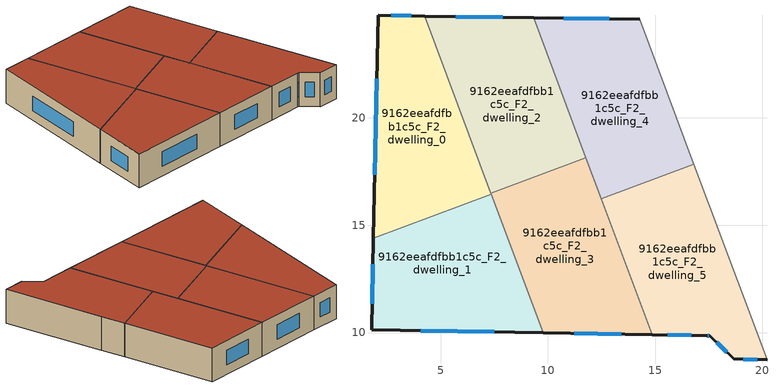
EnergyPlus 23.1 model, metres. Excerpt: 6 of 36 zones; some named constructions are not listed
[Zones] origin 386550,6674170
9162eeafdfbb1c5c_F2_dwelling_0
 floor to 9162eeafdfbb1c5c_F1_dwelling_0 (EU_floor_Construction): 4.26,24.75 7.36,16.45 1.87,14.39 2.09,24.79 z6
 wall outside (EU_wall_Construction): 4.26,24.75 2.09,24.79 1.87,14.39 z6:9
 wall to 9162eeafdfbb1c5c_F2_dwelling_1 (EU_wall_Construction): 1.87,14.39 7.36,16.45 z6:9
 wall to 9162eeafdfbb1c5c_F2_dwelling_2 (EU_wall_Construction): 7.34,16.5 4.26,24.75 z6:9
 wall to 9162eeafdfbb1c5c_F2_dwelling_3 (EU_wall_Construction): 7.36,16.45 7.34,16.5 z6:9
 window (EU_Window_Construction): 2.02,21.82 1.93,17.36 / 3.64,24.76 2.71,24.78 z6.86:8.14
 roof outside (EU_roof_Construction): 7.36,16.45 4.26,24.75 2.09,24.79 1.87,14.39 z9
9162eeafdfbb1c5c_F2_dwelling_1
 floor to 9162eeafdfbb1c5c_F1_dwelling_1 (EU_floor_Construction): 7.36,16.45 9.78,9.99 1.78,10.13 1.87,14.39 z6
 wall outside (EU_wall_Construction): 1.87,14.39 1.78,10.13 9.78,9.99 z6:9
 wall to 9162eeafdfbb1c5c_F2_dwelling_3 (EU_wall_Construction): 9.78,9.99 7.36,16.45 z6:9
 window (EU_Window_Construction): 1.84,13.18 1.81,11.35 / 4.07,10.09 7.5,10.03 z6.86:8.14
 roof outside (EU_roof_Construction): 9.78,9.99 7.36,16.45 1.87,14.39 1.78,10.13 z9
9162eeafdfbb1c5c_F2_dwelling_2
 floor to 9162eeafdfbb1c5c_F1_dwelling_2 (EU_floor_Construction): 9.34,24.67 11.78,18.16 7.34,16.5 4.26,24.75 z6
 wall outside (EU_wall_Construction): 9.34,24.67 4.26,24.75 z6:9
 wall to 9162eeafdfbb1c5c_F2_dwelling_3 (EU_wall_Construction): 7.34,16.5 11.78,18.16 z6:9
 wall to 9162eeafdfbb1c5c_F2_dwelling_4 (EU_wall_Construction): 11.78,18.16 9.34,24.67 z6:9
 window (EU_Window_Construction): 7.89,24.69 5.71,24.73 z6.86:8.14
 roof outside (EU_roof_Construction): 11.78,18.16 9.34,24.67 4.26,24.75 7.34,16.5 z9
9162eeafdfbb1c5c_F2_dwelling_3
 floor to 9162eeafdfbb1c5c_F1_dwelling_3 (EU_floor_Construction): 11.78,18.16 14.86,9.91 9.78,9.99 7.34,16.5 z6
 wall outside (EU_wall_Construction): 9.78,9.99 14.86,9.91 z6:9
 wall to 9162eeafdfbb1c5c_F2_dwelling_5 (EU_wall_Construction): 14.86,9.91 12.5,16.23 z6:9
 wall to 9162eeafdfbb1c5c_F2_dwelling_4 (EU_wall_Construction): 12.5,16.23 11.78,18.16 z6:9
 window (EU_Window_Construction): 11.23,9.97 13.41,9.93 z6.86:8.14
 roof outside (EU_roof_Construction): 14.86,9.91 11.78,18.16 7.34,16.5 9.78,9.99 z9
9162eeafdfbb1c5c_F2_dwelling_4
 floor to 9162eeafdfbb1c5c_F1_dwelling_4 (EU_floor_Construction): 14.28,24.59 16.81,17.84 12.5,16.23 9.34,24.67 z6
 wall outside (EU_wall_Construction): 14.28,24.59 9.34,24.67 z6:9
 wall to 9162eeafdfbb1c5c_F2_dwelling_5 (EU_wall_Construction): 12.5,16.23 16.81,17.84 z6:9
 wall to 9162eeafdfbb1c5c_F2_dwelling_6 (EU_wall_Construction): 16.81,17.84 14.28,24.59 z6:9
 window (EU_Window_Construction): 12.87,24.61 10.75,24.65 z6.86:8.14
 roof outside (EU_roof_Construction): 16.81,17.84 14.28,24.59 9.34,24.67 12.5,16.23 z9
9162eeafdfbb1c5c_F2_dwelling_5
 floor to 9162eeafdfbb1c5c_F1_dwelling_5 (EU_floor_Construction): 16.81,17.84 20.21,8.74 18.66,8.77 17.55,9.86 17.41,9.86 14.86,9.91 12.5,16.23 z6
 wall outside (EU_wall_Construction): 14.86,9.91 17.41,9.86 17.55,9.86 18.66,8.77 20.21,8.74 z6:9
 wall to 9162eeafdfbb1c5c_F2_dwelling_7 (EU_wall_Construction): 20.21,8.74 17.47,16.06 z6:9
 wall to 9162eeafdfbb1c5c_F2_dwelling_6 (EU_wall_Construction): 17.47,16.06 16.81,17.84 z6:9
 window (EU_Window_Construction): 19.1,8.76 19.77,8.74 / 17.87,9.55 18.34,9.08 / 17.45,9.86 17.51,9.86 / 15.59,9.89 16.68,9.87 z6.86:8.14
 roof outside (EU_roof_Construction): 20.21,8.74 16.81,17.84 12.5,16.23 14.86,9.91 17.41,9.86 17.55,9.86 18.66,8.77 z9
[HVACTEMPLATE:THERMOSTAT] Constant Heating Setpoint=20; Constant Cooling Setpoint=50
EU_HeatOnly_9162eeafdfbb1c5c_F0_dwelling_0; EU_HeatOnly_9162eeafdfbb1c5c_F0_dwelling_1; EU_HeatOnly_9162eeafdfbb1c5c_F0_dwelling_2; EU_HeatOnly_9162eeafdfbb1c5c_F0_dwelling_3; EU_HeatOnly_9162eeafdfbb1c5c_F0_dwelling_4; EU_HeatOnly_9162eeafdfbb1c5c_F0_dwelling_5; EU_HeatOnly_9162eeafdfbb1c5c_F0_dwelling_6; EU_HeatOnly_9162eeafdfbb1c5c_F0_dwelling_7; EU_HeatOnly_9162eeafdfbb1c5c_F0_dwelling_8; EU_HeatOnly_9162eeafdfbb1c5c_F0_dwelling_9; EU_HeatOnly_9162eeafdfbb1c5c_F0_dwelling_10; EU_HeatOnly_9162eeafdfbb1c5c_F0_dwelling_11; EU_HeatOnly_9162eeafdfbb1c5c_F1_dwelling_0; EU_HeatOnly_9162eeafdfbb1c5c_F1_dwelling_1; EU_HeatOnly_9162eeafdfbb1c5c_F1_dwelling_2; EU_HeatOnly_9162eeafdfbb1c5c_F1_dwelling_3; EU_HeatOnly_9162eeafdfbb1c5c_F1_dwelling_4; EU_HeatOnly_9162eeafdfbb1c5c_F1_dwelling_5; EU_HeatOnly_9162eeafdfbb1c5c_F1_dwelling_6; EU_HeatOnly_9162eeafdfbb1c5c_F1_dwelling_7; EU_HeatOnly_9162eeafdfbb1c5c_F1_dwelling_8; EU_HeatOnly_9162eeafdfbb1c5c_F1_dwelling_9; EU_HeatOnly_9162eeafdfbb1c5c_F1_dwelling_10; EU_HeatOnly_9162eeafdfbb1c5c_F1_dwelling_11; EU_HeatOnly_9162eeafdfbb1c5c_F2_dwelling_0; EU_HeatOnly_9162eeafdfbb1c5c_F2_dwelling_1; EU_HeatOnly_9162eeafdfbb1c5c_F2_dwelling_2; EU_HeatOnly_9162eeafdfbb1c5c_F2_dwelling_3; EU_HeatOnly_9162eeafdfbb1c5c_F2_dwelling_4; EU_HeatOnly_9162eeafdfbb1c5c_F2_dwelling_5; EU_HeatOnly_9162eeafdfbb1c5c_F2_dwelling_6; EU_HeatOnly_9162eeafdfbb1c5c_F2_dwelling_7; EU_HeatOnly_9162eeafdfbb1c5c_F2_dwelling_8; EU_HeatOnly_9162eeafdfbb1c5c_F2_dwelling_9; EU_HeatOnly_9162eeafdfbb1c5c_F2_dwelling_10; EU_HeatOnly_9162eeafdfbb1c5c_F2_dwelling_11
[SCHEDULE:CONSTANT]
Name | Hourly Value
EU_AlwaysOn | 1
EU_CoolingOff | 0
[SCHEDULE:FILE] Column Number=1; Rows to Skip at Top=0; Number of Hours of Data=8760; Column Separator=Comma; Interpolate to Timestep=No; Minutes per Item=60; Adjust Schedule for Daylight Savings=Yes
Name | File
EU_Step8_GainSchedule_9162eeafdfbb1c5c_F1_dwelling_10_f000 | ../../schedules/9162eeafdfbb1c5c/9162eeafdfbb1c5c_F1_dwelling_10_f000_gain.csv
EU_Step8_GainSchedule_9162eeafdfbb1c5c_F1_dwelling_11_f000 | ../../schedules/9162eeafdfbb1c5c/9162eeafdfbb1c5c_F1_dwelling_11_f000_gain.csv
EU_Step8_GainSchedule_9162eeafdfbb1c5c_F2_dwelling_0_f000 | ../../schedules/9162eeafdfbb1c5c/9162eeafdfbb1c5c_F2_dwelling_0_f000_gain.csv
EU_Step8_GainSchedule_9162eeafdfbb1c5c_F2_dwelling_1_f000 | ../../schedules/9162eeafdfbb1c5c/9162eeafdfbb1c5c_F2_dwelling_1_f000_gain.csv
EU_Step8_GainSchedule_9162eeafdfbb1c5c_F2_dwelling_2_f000 | ../../schedules/9162eeafdfbb1c5c/9162eeafdfbb1c5c_F2_dwelling_2_f000_gain.csv
EU_Step8_GainSchedule_9162eeafdfbb1c5c_F2_dwelling_3_f000 | ../../schedules/9162eeafdfbb1c5c/9162eeafdfbb1c5c_F2_dwelling_3_f000_gain.csv
EU_Step8_GainSchedule_9162eeafdfbb1c5c_F2_dwelling_4_f000 | ../../schedules/9162eeafdfbb1c5c/9162eeafdfbb1c5c_F2_dwelling_4_f000_gain.csv
EU_Step8_GainSchedule_9162eeafdfbb1c5c_F2_dwelling_5_f000 | ../../schedules/9162eeafdfbb1c5c/9162eeafdfbb1c5c_F2_dwelling_5_f000_gain.csv
EU_Step8_GainSchedule_9162eeafdfbb1c5c_F2_dwelling_6_f000 | ../../schedules/9162eeafdfbb1c5c/9162eeafdfbb1c5c_F2_dwelling_6_f000_gain.csv
EU_Step8_GainSchedule_9162eeafdfbb1c5c_F2_dwelling_7_f000 | ../../schedules/9162eeafdfbb1c5c/9162eeafdfbb1c5c_F2_dwelling_7_f000_gain.csv
EU_Step8_GainSchedule_9162eeafdfbb1c5c_F2_dwelling_8_f000 | ../../schedules/9162eeafdfbb1c5c/9162eeafdfbb1c5c_F2_dwelling_8_f000_gain.csv
EU_Step8_GainSchedule_9162eeafdfbb1c5c_F2_dwelling_9_f000 | ../../schedules/9162eeafdfbb1c5c/9162eeafdfbb1c5c_F2_dwelling_9_f000_gain.csv
EU_Step8_GainSchedule_9162eeafdfbb1c5c_F2_dwelling_10_f000 | ../../schedules/9162eeafdfbb1c5c/9162eeafdfbb1c5c_F2_dwelling_10_f000_gain.csv
EU_Step8_GainSchedule_9162eeafdfbb1c5c_F2_dwelling_11_f000 | ../../schedules/9162eeafdfbb1c5c/9162eeafdfbb1c5c_F2_dwelling_11_f000_gain.csv
